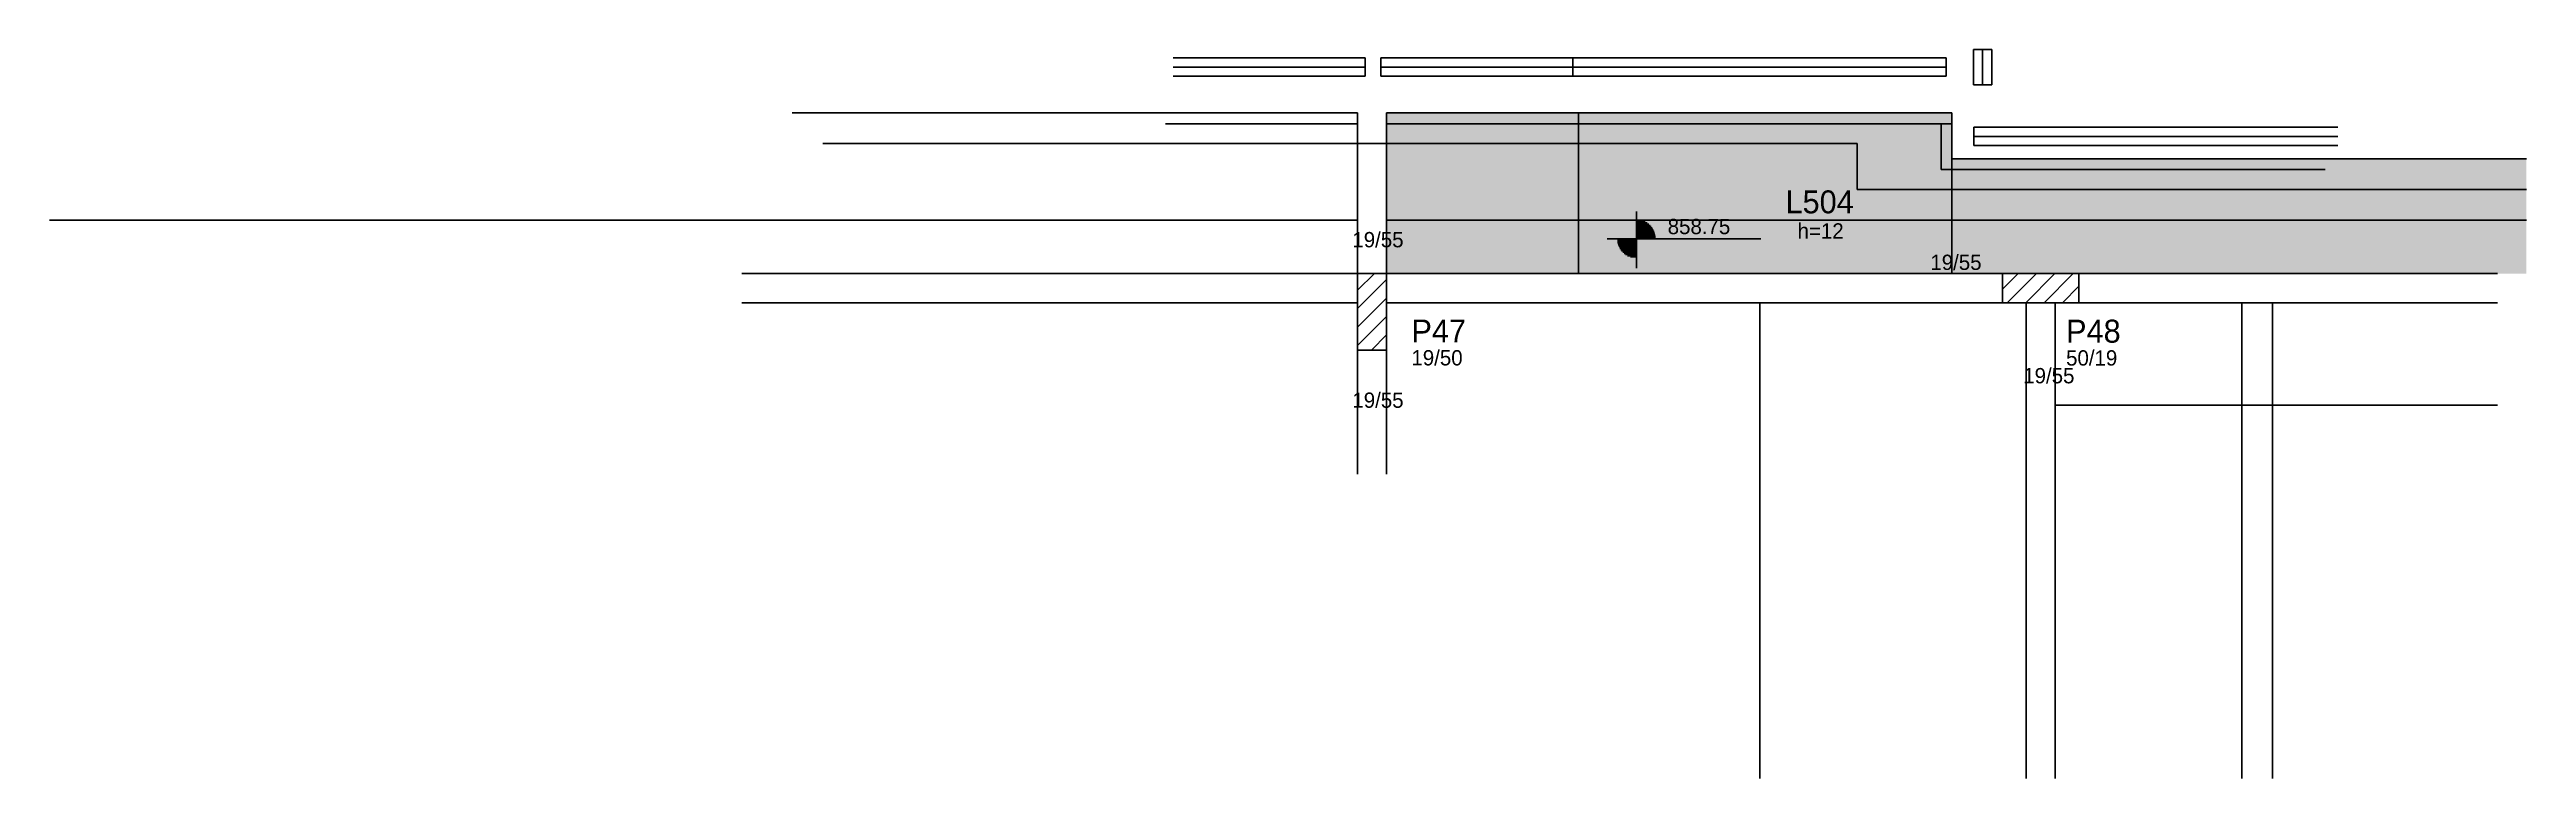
# Model space of a CAD drawing. Header units: metres. Extents: x 5363 to 6982, y 3187 to 3663.
import ezdxf

# ---------------------------------------------------------------- set-up
doc = ezdxf.new("R2010")
doc.units = ezdxf.units.M
for name, color, linetype in [('3', 7, 'Continuous'), ('4', 7, 'Continuous'), ('7', 7, 'Continuous'), ('Painéis', 7, 'Continuous'), ('REAPROVEITAMENTO', 7, 'Continuous'), ('SARR_2.2x7', 7, 'Continuous')]:
    doc.layers.add(name, color=color, linetype=linetype)

msp = doc.modelspace()

# ---------------------------------------------------------------- hatches: boundary and pattern name
at = {"layer": 'REAPROVEITAMENTO'}
h = msp.add_hatch(color=7, dxfattribs=at)
h.dxf.hatch_style = 1
h.paths.add_polyline_path([(6236.7, 3621.9), (6606.2, 3621.9), (6606.2, 3621.9), (6606.2, 3591.9), (6606.2, 3591.9), (6981.7, 3591.9), (6981.7, 3591.9), (6981.7, 3516.9), (6981.7, 3516.9), (6236.7, 3516.9), (6236.7, 3516.9), (6236.7, 3621.9)])

# ---------------------------------------------------------------- linework, layer by layer
at = {"layer": '3', "color": 7, "lineweight": 25}
for p, q in [((6217.7, 3601.9), (5868.2, 3601.9)), ((6236.7, 3601.9), (6544.2, 3601.9)), ((6544.2, 3601.9), (6544.2, 3571.9)), ((6544.2, 3571.9), (6981.7, 3571.9)), ((6400, 3520.5), (6400, 3557.4)), ((6400, 3552.1), (6400, 3527.1)), ((6400, 3551.5), (6403.8, 3551.5)), ((6400, 3550.7), (6405.7, 3550.7)), ((6400, 3550), (6407, 3550)), ((6400, 3549.2), (6408.1, 3549.2)), ((6400, 3548.4), (6408.9, 3548.4)), ((6400, 3547.6), (6409.6, 3547.6)), ((6400, 3546.8), (6410.2, 3546.8)), ((6400, 3546), (6410.7, 3546)), ((6380.9, 3539.6), (6481.3, 3539.6)), ((6387.5, 3539.6), (6412.5, 3539.6)), ((6400, 3538.9), (6387.5, 3538.9)), ((6400, 3538.1), (6387.6, 3538.1)), ((6400, 3537.3), (6387.7, 3537.3)), ((6400, 3536.5), (6387.9, 3536.5)), ((6400, 3535.7), (6388.1, 3535.7)), ((6400, 3534.9), (6388.4, 3534.9)), ((6400, 3534.1), (6388.8, 3534.1)), ((6400, 3533.3), (6389.2, 3533.3)), ((6400, 3532.5), (6389.7, 3532.5)), ((6400, 3531.7), (6390.3, 3531.7)), ((6400, 3530.9), (6391, 3530.9)), ((6400, 3530.1), (6391.9, 3530.1)), ((6400, 3545.2), (6411.2, 3545.2)), ((6400, 3544.4), (6411.5, 3544.4)), ((6400, 3543.6), (6411.8, 3543.6)), ((6400, 3542.8), (6412.1, 3542.8)), ((6400, 3542), (6412.2, 3542)), ((6400, 3541.2), (6412.4, 3541.2)), ((6400, 3540.4), (6412.5, 3540.4)), ((6217.7, 3506), (6228.7, 3516.9)), ((6400, 3529.3), (6392.9, 3529.3)), ((6400, 3528.5), (6394.2, 3528.5)), ((6400, 3527.8), (6396.1, 3527.8)), ((6639.2, 3506.8), (6649.4, 3516.9)), ((6642.4, 3497.9), (6661.4, 3516.9)), ((6654.5, 3497.9), (6673.5, 3516.9)), ((6666.5, 3497.9), (6685.5, 3516.9)), ((6217.7, 3494), (6236.7, 3513)), ((6217.7, 3481.9), (6236.7, 3500.9)), ((6654.7, 3497.9), (6654.7, 3186.9)), ((6673.7, 3497.9), (6673.7, 3186.9)), ((6678.5, 3497.9), (6689.2, 3508.7)), ((6217.7, 3469.9), (6236.7, 3488.9)), ((6226.8, 3466.9), (6236.7, 3476.9))]:
    msp.add_line(p, q, dxfattribs=at)
for points in [[(6217.7, 3601.9), (6217.7, 3516.9)], [(6217.7, 3601.9), (6236.7, 3601.9)], [(6236.7, 3516.9), (6236.7, 3601.9)], [(6217.7, 3516.9), (5815.2, 3516.9)], [(6639.2, 3516.9), (6236.7, 3516.9)], [(6962.7, 3516.9), (6689.2, 3516.9)], [(5815.2, 3497.9), (6217.7, 3497.9)], [(6236.7, 3497.9), (6639.2, 3497.9)], [(6689.2, 3497.9), (6962.7, 3497.9)], [(6217.7, 3466.9), (6217.7, 3385.9)], [(6236.7, 3385.9), (6236.7, 3466.9)]]:
    msp.add_lwpolyline(points, dxfattribs=at)
at = {"layer": '7', "color": 7, "lineweight": 25}
for points in [[(6217.7, 3466.9), (6236.7, 3466.9), (6236.7, 3516.9), (6217.7, 3516.9), (6217.7, 3466.9)], [(6639.2, 3497.9), (6689.2, 3497.9), (6689.2, 3516.9), (6639.2, 3516.9), (6639.2, 3497.9)]]:
    msp.add_lwpolyline(points, dxfattribs=at)
at = {"layer": 'Painéis', "color": 7, "lineweight": 25}
for p, q in [((6620.2, 3663.4), (6620.2, 3640.4)), ((6620.2, 3663.4), (6632.2, 3663.4)), ((6620.2, 3663.4), (6632.2, 3663.4)), ((6632.2, 3663.4), (6632.2, 3640.4)), ((6222.6, 3657.9), (6097.1, 3657.9)), ((6222.6, 3645.9), (6097.1, 3645.9)), ((6222.6, 3645.9), (6222.6, 3657.9)), ((6232.9, 3657.9), (6358.4, 3657.9)), ((6232.9, 3645.9), (6232.9, 3657.9)), ((6232.9, 3645.9), (6358.4, 3645.9)), ((6358.4, 3657.9), (6602.4, 3657.9)), ((6358.4, 3645.9), (6358.4, 3657.9)), ((6358.4, 3645.9), (6358.4, 3657.9)), ((6358.4, 3645.9), (6602.4, 3645.9)), ((6602.4, 3645.9), (6602.4, 3657.9)), ((6620.2, 3640.4), (6632.2, 3640.4)), ((6217.7, 3621.9), (5848.2, 3621.9)), ((6217.7, 3621.9), (6217.7, 3601.9)), ((6606.2, 3621.9), (6236.7, 3621.9)), ((6236.7, 3621.9), (6236.7, 3601.9)), ((6362.2, 3621.9), (6362.2, 3516.9)), ((6606.2, 3516.9), (6606.2, 3621.9)), ((6620.5, 3612.6), (6858.5, 3612.6)), ((6620.5, 3600.6), (6620.5, 3612.6)), ((6620.5, 3600.6), (6858.5, 3600.6)), ((6981.7, 3591.9), (6606.2, 3591.9)), ((5362.7, 3551.9), (6217.7, 3551.9)), ((6981.7, 3551.9), (6236.7, 3551.9)), ((6480.7, 3186.9), (6480.7, 3497.9)), ((6795.7, 3186.9), (6795.7, 3497.9)), ((6815.7, 3186.9), (6815.7, 3497.9)), ((6673.7, 3430.9), (6962.7, 3430.9))]:
    msp.add_line(p, q, dxfattribs=at)
at = {"layer": 'SARR_2.2x7', "color": 7, "lineweight": 25}
for p, q in [((6626.2, 3663.4), (6626.2, 3640.4)), ((6222.6, 3651.9), (6097.1, 3651.9)), ((6232.9, 3651.9), (6358.4, 3651.9)), ((6358.4, 3651.9), (6602.4, 3651.9)), ((6217.7, 3614.9), (6092.2, 3614.9)), ((6236.7, 3614.9), (6362.2, 3614.9)), ((6362.2, 3614.9), (6606.2, 3614.9)), ((6599.2, 3584.9), (6599.2, 3614.9)), ((6620.5, 3606.6), (6858.5, 3606.6)), ((6599.2, 3584.9), (6606.2, 3584.9)), ((6606.2, 3584.9), (6850.2, 3584.9))]:
    msp.add_line(p, q, dxfattribs=at)

# ---------------------------------------------------------------- texts
at = {"layer": '3', "color": 7, "lineweight": 25}
for s, p in [('858.75', (6420.4, 3542.7)), ('h=12', (6505.3, 3539.8)), ('19/55', (6214.3, 3534.1)), ('19/55', (6592.1, 3519.3)), ('19/50', (6252.9, 3456.9)), ('50/19', (6680.8, 3456.8)), ('19/55', (6652.8, 3445.2)), ('19/55', (6214.3, 3429.2))]:
    msp.add_text(s, height=10, dxfattribs=at).set_placement(p)
at = {"layer": '4', "color": 7, "lineweight": 25}
for s, p in [('L504', (6497.4, 3556.3)), ('P47', (6252.9, 3471.9)), ('P48', (6680.8, 3471.8))]:
    msp.add_text(s, height=15, dxfattribs=at).set_placement(p)

doc.saveas('drawing.dxf')
